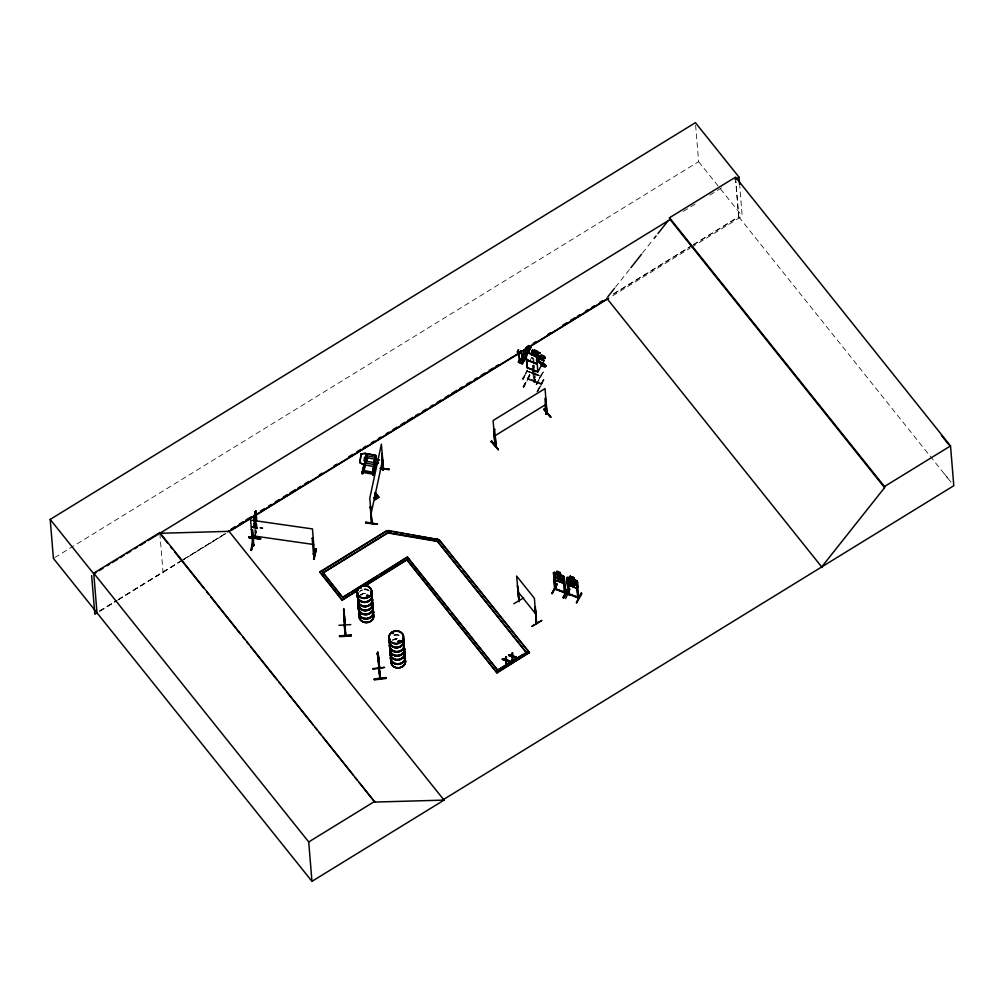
<?xml version="1.0" encoding="UTF-8"?>
<svg xmlns="http://www.w3.org/2000/svg" width="1004" height="1004" viewBox="0 0 1004 1004"><rect width="100%" height="100%" fill="white"/><g stroke="black" fill="none" stroke-linecap="round" stroke-linejoin="round"><path stroke-width="0.75" stroke-dasharray="5 3.75" d="M255.543 523.586L255.192 527.15L255.443 522.695M257.099 528.719L256.447 528.731L256.723 527.163M256.409 528.054L257.049 528.154M254.338 524.778L254.376 523.009L254.765 529.924M255.204 524.916L255.618 522.846M255.957 523.348L254.865 526.585L254.577 522.996M255.003 530.777L256.585 522.971L255.129 530.802L254.665 529.786M255.782 520.762L254.464 527.012L254.213 526.146M255.418 523.134L254.589 527.037L254.1 526.008M254.803 536.324L256.698 527.263M254.84 536.726L256.773 527.727M255.493 535.069L256.497 528.443M255.242 536.789L257.187 527.928M256.66 527.928L256.359 523.159M257.037 528.706L256.447 522.569M529.736 361.227L531.769 357.336M523.109 379.336L527.602 370.576L523.109 379.336L522.482 378.784L527.175 370.037M522.519 379.11L527.238 370.351M523.172 386.691L529.836 374.153L530.426 374.392L523.749 387.218L523.134 386.666L523.749 387.218M523.159 386.979L529.836 374.153M523.712 387.18L530.426 374.392M535.032 372.597L533.977 374.555L532.948 374.141M533.588 382.022L534.555 379.098L535.672 380.478L534.63 382.424L533.588 382.022L534.643 380.077L534.191 374.166M534.956 373.011L535.571 380.516L534.592 382.336L533.701 381.984L534.68 380.165L535.672 380.478M534.555 381.457L535.596 379.499M536.738 384.645L543.415 371.819L542.825 371.593L536.149 384.419L536.738 384.645L536.123 384.093L543.415 371.819M536.814 391.999L543.478 379.462L544.068 379.7L538.018 391.234M537.504 391.033L543.515 379.499M537.993 390.958L544.068 379.7M615.427 287.194L629.935 268.896M642.51 253.046L653.152 239.63M256.949 528.317L256.773 523.209M99.81 611.147L117.129 600.455M118.459 599.626L182.427 560.144M183.757 559.316L226.389 532.998M691.994 245.516L612.051 294.875L692.12 245.654M693.337 244.687L738.63 216.726L735.706 181.159M54.743 557.584L698.621 161.644L695.546 124.22M683.347 211.38L696.6 203.235M709.853 195.077L723.106 186.932M693.45 244.838L738.818 216.939L735.543 177.143M99.609 610.947L116.778 600.392M118.108 599.576L181.511 560.583M182.828 559.78L229.063 531.342M99.634 611.273L116.803 600.718M118.133 599.903L179.051 562.441M180.394 561.612L225.762 533.714M612.766 295.741L690.162 248.139M691.505 247.323L742.207 216.136L739.772 186.506M251.289 526.347L262.885 528.029L251.176 526.937M251.151 526.611L262.797 528.405L251.188 526.774M534.856 373.388L540.679 375.973L534.881 373.714M529.083 371.467L533.425 373.149M533.124 373.35L527.351 371.417M534.567 373.915L540.39 376.5L534.592 374.241M527.313 371.405L533.149 373.676M533.049 374.115L533.94 374.454M534.68 380.165L535.571 380.516M527.966 379.286L541.043 384.369L528.004 379.299M256.522 528.706L256.171 524.075M698.621 161.644L742.207 216.136M738.818 216.939L950.863 482.046M944.538 473.963L951.026 482.184M254.79 529.798L255.129 530.802M533.814 359.143L534.178 363.636M534.304 365.142L534.555 368.129M532.798 357.298L533.287 363.297M533.413 364.791L533.902 370.79M533.199 365.456L533.45 368.455M533.852 373.337L534.63 382.424M532.308 365.117L532.559 368.117M533.086 374.492L533.701 381.984M254.062 522.858L255.091 535.333M253.899 523.461L254.25 528.443M253.661 522.795L254.175 529.033M253.472 523.712L253.849 528.393M159.837 533.3L163.037 572.28M533.325 358.553A2.297 0.991 28.2 0 1 531.743 357.838M364.176 589.059A7.354 6.375 -4.7 0 1 367.903 589.599M360.9 594.707A7.467 6.476 -4.7 0 1 366.485 593.565M359.507 595.661A7.367 6.388 -4.7 0 1 366.447 593.402M359.219 592.096A7.354 6.375 -4.7 0 1 362.356 590.164M364.226 589.787A7.354 6.375 -4.7 0 1 369.572 591.193M360.561 590.616A7.467 6.476 -4.7 0 1 362.293 589.825M364.201 589.436A7.467 6.476 -4.7 0 1 369.623 590.867M360.913 594.92A7.467 6.476 -4.7 0 1 362.645 594.117M364.188 589.21A7.467 6.476 -4.7 0 1 367.979 589.75M360.988 595.246A7.367 6.388 -4.7 0 1 362.708 594.456M392.715 639.887A7.367 6.388 -4.7 0 1 398.224 638.77M394.133 635.519A7.367 6.388 -4.7 0 1 401.362 636.549M394.07 635.193A7.467 6.476 -4.7 0 1 401.412 636.235M392.689 640.288A7.467 6.476 -4.7 0 1 396.329 639.109M392.677 640.075A7.467 6.476 -4.7 0 1 396.316 638.883M394.057 634.967A7.467 6.476 -4.7 0 1 397.91 634.628A7.354 6.375 -4.7 0 0 395.952 634.428M394.484 639.824A7.367 6.388 -4.7 0 1 396.367 639.448M541.294 383.528L528.255 378.445L541.294 383.528"/><path stroke-width="1.5" d="M379.161 669.43L377.316 653.002L378.997 664.046L378.533 658.135M377.717 652.274L379.951 678.641L379.75 676.947M379.7 677.738L380.353 677.662M255.317 521.591L255.844 516.407M255.669 517.512L255.041 517.75M256.233 519.244L256.221 516.169M365.807 522.168L377.441 524.063L365.72 522.984L365.807 522.143M248.879 537.617L248.979 536.726L260.601 538.709L248.879 537.604L260.475 539.223M248.979 537.09L260.563 538.809M248.967 536.826L260.563 538.408M383.478 469.106L382.838 470.173L383.026 468.479M382.813 469.495L383.365 469.47M524.841 352.818L525.029 352.153M526.573 352.542L526.385 353.22M254.677 536.914L255.192 536.211L254.953 537.341M255.531 521.603L255.957 517.01L256.321 521.591M360.361 587.905L361.289 587.34M360.449 587.967L361.365 587.754M366.498 596.414L366.774 595.422M366.874 596.138L367.326 595.297M368.117 596.464L368.23 595.472M368.581 595.673L368.23 596.878M392.652 632.708L392.25 633.549M392.426 633.185L393.091 633.26M393.392 633.022L392.74 632.645L392.978 633.26M398.814 640.853L399.579 641.82M254.677 522.155L255.505 518.415M254.527 521.703L254.087 518.779L255.28 513.232L255.016 517.537M495.888 444.107L494.846 445.349L496.014 444.508M495.323 445.563L496.164 444.973L495.612 444.157M547.105 413.698L546.151 413.711M546.063 413.799C548.899 412.807 544.745 412.443 546.364 414.175M496.152 445.073L494.545 429.147L493.667 429.699L495.085 445.638L493.127 420.513L545.046 388.586L547.029 413.234M345.2 625.956L344.56 625.894M345.263 626.421C342.891 622.091 346.33 632.796 345.188 635.657L343.857 619.142L344.41 620.698M345.025 634.842L345.501 634.039L345.665 635.708L343.82 610.018M345.037 635.093L345.087 634.842M532.597 352.655L532.522 350.032L531.43 352.73L532.17 353.019L532.522 350.032L534.969 350.973M375.007 492.977L377.491 496.039L377.291 497.858L374.354 498.335L374.718 495.863M532.17 353.019L532.559 350.434L539.788 352.856L537.341 351.902L535.044 356.194L535.697 353.383L533.325 352.467L532.559 353.897M361.202 453.808L359.808 462.643L363.373 464.614L373.488 466.483L375.019 465.404L376.387 456.657L375.22 455.214L365.13 453.344L361.176 453.821L359.834 462.631L363.41 464.488M377.604 460.321L377.253 462.568L378.508 462.806M363.423 471.064L366.083 454.435L366.786 454.574L364.126 471.19L363.423 471.064L364.126 471.19M372.597 472.758L375.258 456.142L375.973 456.268L373.312 472.897M372.685 472.683L375.258 456.142L375.973 456.268M520.549 362.017L520.812 361.377M520.624 361.867L521.089 360.875M254.89 519.181L255.468 515.516L254.803 518.842M256.233 514.776L254.865 520.699L254.84 518.541M254.916 521.34L255.543 518.24M518.666 601.183L519.319 600.794M519.332 601.321L518.993 600.907M536.613 622.756L535.195 607.182L536.487 623.396L535.195 607.182M536.073 623.095L536.4 622.166M252.38 530.062L251.402 529.56L252.38 530.062L253.635 545.737L252.456 529.71M252.983 540.127L250.837 550.292L251.477 550.38L253.485 540.152M251.389 550.292L253.523 539.926M313.298 554.233C316.498 553.003 310.889 553.468 314.516 554.396L312.457 528.92L250.623 520.085L252.707 545.624C253.083 543.578 251.615 545.975 253.51 545.737M253.523 545.687L253.811 544.745L252.519 544.57M312.181 538.244L313.235 538.395L312.181 538.244L313.499 554.308L314.44 553.367M314.189 559.328L313.549 559.241L315.645 548.786L313.712 559.228L316.298 549.188L314.139 559.278M365.72 523.034L377.441 524.063L365.795 522.569M372.145 522.394L371.43 523.235L370.363 506.631L372.145 522.394L371.844 523.297L369.798 498.122L381.394 444.144L383.49 469.244M370.765 506.681L370.175 507.535M382.173 453.62L382.825 470.035M371.894 522.519C371.869 522.055 371.58 521.816 371.43 523.235L371.643 522.218M382.863 470.073L383.453 469.207M383.34 470.023L383.44 468.755M380.265 468.667L389.188 469.295M256.76 520.034L255.794 511.011L253.661 520.988L255.003 511.764L255.141 513.847L255.543 512.831M254.89 512.806L254.363 521.641M254.514 515.441L255.92 511.036M256.058 517.888L255.468 512.241L256.171 520.147M255.48 518.077L254.815 521.176L255.192 514.487L255.832 521.816M255.581 522.306L256.258 519.231M255.254 536.927C254.263 535.17 254.74 538.972 254.476 537.052M254.815 536.826L254.589 537.629M255.104 537.705L254.84 536.726M371.078 513.709L382.675 459.732M388.36 530.539L387.908 532.986L388.36 530.539L437.92 539.524L437.43 541.482L387.908 532.986L322.999 572.895L387.858 532.496L437.393 540.993L439.325 539.838L529.434 652.487L497.018 672.931L406.884 559.793L497.018 672.931M437.43 541.005L526.284 652.512L437.468 541.495L437.882 539.035M365.117 463.785L363.322 470.437L373.199 472.282L375.672 463.133L376.588 463.308L373.651 475.419L372.823 475.268L373.011 473.311L363.046 471.453L362.77 473.712L361.854 473.537L364.138 463.861M361.854 473.537L364.214 464.814M362.77 473.712L363.046 471.453M364.113 468.73L365.205 464.739M372.823 475.268L373.011 473.311M373.651 475.419L376.588 463.308M389.088 469.734L380.34 468.353M524.904 352.329L525.142 353.333M371.455 521.741L372.095 521.678M366.849 595.585L366.761 595.949M368.255 595.974L367.627 596.564M368.317 595.623L367.414 596.564M368.619 596.15L367.665 597.054L366.573 596.326M393.304 633.361L392.2 633.21M398.237 641.28L399.077 640.59M398.4 640.991L398.613 642.209M398.889 641.719L398.626 640.954M255.48 517.6L255.869 516.571M491.069 441.672L498.335 449.641L491.558 441.045L498.335 449.641M491.521 441.358L498.26 449.604M374.969 493.265L375.584 493.014M537.767 361.139L541.043 364.176A2.623 1.142 28.2 0 0 543.679 366.598A2.623 1.142 28.2 0 0 545.687 365.807A2.623 1.142 28.2 0 0 542.348 363.674L536.5 359.407M382.963 469.257L382.009 456.569M383.264 469.533L383.239 470.236M553.706 573.359L554.509 574.05L555.902 589.687L555.952 588.658L554.936 588.382M556.605 584.127L557.207 584.353L551.773 593.577L556.655 584.102M557.182 584.027L552.3 593.69M563.269 576.898L564.248 577.25L563.106 577.225L564.273 592.774M568.264 593.414L569.343 593.753L569.23 594.707L568.201 594.443L566.833 577.576L570.423 578.317L570.272 576.384M567.9 577.3L566.771 577.676M573.61 577.727L570.096 576.384L573.673 577.576L573.836 579.496M570.31 578.216L570.146 576.271M564.712 592.435L565.516 592.197L565.465 593.213L564.248 577.25M569.23 594.707L568.515 584.981L567.373 582.747L568.44 585.131L576.735 588.193L577.764 586.825M563.144 597.782L567.963 588.018L563.106 597.455L563.733 597.995L568.553 588.507L563.733 597.982M573.623 577.689L570.146 576.296M565.603 598.497L569.971 589.135M577.35 581.642L576.12 580.35L567.837 577.413L577.338 581.667L573.711 579.559M569.343 593.816L569.067 594.694L567.837 579.07L566.858 578.718L568 578.743M577.425 581.479L577.651 586.738M568.59 585.006L576.71 588.269M578.781 597.254C576.371 596.953 579.81 597.167 578.793 598.246L577.3 581.467L576.02 580.5M576.848 585.043L577.714 597.844L578.68 598.208L568.176 593.828M581.266 593.025L581.893 593.577L576.459 602.802L581.341 593.088M581.379 593.339L576.459 602.802M554.911 589.373L553.518 572.518L554.71 589.298M556.392 573.083L563.658 582.835M556.931 573.259L556.956 571.339M563.395 583.211L555.124 580.111L563.407 583.186L564.512 581.63M560.508 574.476L560.345 572.556L556.831 571.238L557.057 573.372L555.35 573.347L555.639 576.923L557.534 579.12L560.809 580.362L562.453 579.484L562.152 575.907L560.345 574.602L560.182 572.682M564.085 576.484L565.352 593.176L554.66 588.67M568.176 584.654L574.301 579.835M570.711 582.671L570.423 579.044L573.723 580.262L574.012 583.876L570.724 582.646L574.012 583.839M573.698 580.325L570.423 579.057M521.49 353.006L521.591 354.726A2.623 1.142 28 0 1 522.256 356.96L522.18 361.779L519.796 360.863L518.892 355.667A2.623 1.142 28 0 1 519.219 353.81L519.482 351.952L521.427 353.132M518.892 355.667L518.968 355.529A2.623 1.142 28 0 1 519.281 353.684M521.591 354.726L521.666 354.588A2.623 1.142 28 0 1 522.318 356.834L522.243 361.653L519.871 360.737L518.968 355.529M518.855 362.406L519.507 359.758L518.917 362.13L521.929 363.285L530.125 347.861M519.758 359.608L518.403 362.243L522.507 363.787L526.661 355.956M521.867 355.717L525.996 347.861M520.034 359.57L518.378 362.218M521.929 355.742L526.949 346.518M527.163 346.744L522.318 355.88L527.251 346.769M519.859 361.214L520.951 361.628L519.859 361.214C519.005 362.595 521.98 363.749 520.951 361.628M521.239 358.616L527.476 346.869M528.342 345.476L519.382 362.532M521.628 358.767L527.941 347.045M520.26 361.942L520.047 361.754M521.967 362.03L529.66 347.698M530.526 346.292L521.565 363.36M526.41 355.792L522.005 363.624L531.216 346.568L527.966 353.333M522.042 363.624L531.216 346.581L528.832 345.665M527.79 353.182L531.003 346.644M536.663 356.056L525.883 352.103L536.663 356.056L537.843 371.932L527.175 367.778L525.883 352.103L525.205 352.128M532.384 352.668L531.342 354.613L532.371 355.014L533.425 353.069L532.384 352.668L532.509 353.772L534.931 354.814M534.58 350.12L533.927 352.931L534.58 350.12L536.952 351.036L537.065 352.417M527.175 367.778L525.858 351.877M536.136 354.927L539.788 352.856L536.299 353.86L536.952 351.036M535.998 356.483L540.528 355.981A2.623 1.142 28.2 0 1 542.926 355.529A2.623 1.142 28.2 0 1 545.197 357.964A2.623 1.142 28.2 0 1 541.997 357.575L537.341 357.411M537.19 357.675L541.721 357.374M541.244 363.774L536.475 360.511M537.843 371.932L527.276 367.577M542.085 363.661L542.486 363.41A2.623 1.142 28.2 0 1 545.825 365.556A2.623 1.142 28.2 0 1 543.817 366.334A2.623 1.142 28.2 0 1 541.181 363.912M544.005 360.574L536.789 357.838L544.005 360.574L538.571 370.727M520.31 361.352L520.712 360.737M572.192 581.241L569.193 578.417L571.59 581.429C567.122 582.245 571.1 584.579 572.368 582.132L575.568 585.119L573.046 581.981C578.58 579.17 570.711 581.103 572.217 581.241M576.647 588.106L577.727 586.587M360.988 587.578L360.649 587.403M392.2 632.997L393.066 632.708M393.079 633.122L392.89 633.474M400.307 641.757L399.153 642.409L398.299 641.468M607.696 296.946L614.461 288.412M630.901 267.679L641.543 254.263M654.119 238.412L656.051 235.965M657.984 233.53L667.66 221.332M821.711 566.934L884.574 487.668L884.486 486.526L669.492 217.755L735.543 177.143L950.524 445.914L953.8 485.71L443.542 799.485L444.044 800.113L311.955 881.336L53.4 558.4L50.2 519.419L695.421 122.664L739.007 177.156L739.647 184.949M344.071 615.314L344.874 624.827L344.322 615.803M519.131 352.253L521.289 352.931M344.134 616.694L344.033 616.079M375.96 459.242L378.495 459.681M366.083 454.435L366.786 454.574M366.711 595.435L368.719 595.962M366.962 595.56L367.916 595.372M398.488 640.803L399.856 640.527M253.61 545.687L252.606 545.511M373.438 466.371L374.906 465.329M554.873 588.909L565.641 592.887M568.201 593.941L569.393 594.381M577.714 596.903L577.927 597.493M578.04 597.455L576.421 582.257L577.564 582.282L576.597 581.918M378.583 668.488L379.939 678.541L379.663 677.173M494.784 429.436L493.667 429.699M546.126 414.263L544.946 398.601L545.586 397.772M491.558 441.045L491.069 441.685M543.729 409.306L544.268 408.967L550.995 417.25L543.729 409.306L550.531 417.476M546.226 414.2L547.105 413.648M97.15 612.791L94.828 614.222L91.64 575.568M513.772 603.768L523.624 597.895M536.4 623.421L534.392 598.296L516.633 576.083L518.942 601.584L518.177 587.227M535.508 607.558L534.868 607.395M531.969 626.471L541.696 620.51M531.819 626.283L541.696 620.522M96.999 612.904L93.736 573.184L159.774 532.572L374.818 802.07L444.044 800.113L443.63 799.422M96.434 572.293L93.786 573.911L50.2 519.419M99.07 570.674L103.035 568.226M107.001 565.792L109.637 564.173M112.285 562.541L117.568 559.291M120.204 557.672L124.17 555.237M126.818 553.606L130.771 551.171M134.737 548.736L137.385 547.117M140.02 545.486L145.304 542.235M147.952 540.616L158.519 534.115M670.095 219.525L159.837 533.3L167.655 543.076M735.028 179.603L739.007 177.156M231.221 529.07L235.237 526.611M239.241 524.138L243.257 521.678M245.93 520.034L251.276 516.746M260.626 510.998L264.629 508.526M268.645 506.066L271.318 504.422M275.322 501.95L279.338 499.49M283.341 497.03L287.345 494.558M290.018 492.914L295.364 489.626M298.037 487.982L300.711 486.338M304.727 483.878L308.73 481.418M319.423 474.842L322.096 473.198M334.119 465.793L336.792 464.162M348.815 456.757L352.831 454.297M356.834 451.825L360.85 449.365M363.523 447.721L366.196 446.077M371.53 442.789L374.203 441.145M378.219 438.685L380.892 437.041M386.239 433.753L388.912 432.109M392.915 429.649L396.931 427.177M400.935 424.717L404.938 422.245M407.611 420.601L412.958 417.313M415.631 415.669L418.304 414.024M422.32 411.565L426.323 409.105M430.327 406.633L433 404.988M437.016 402.529L441.02 400.056M445.036 397.597L449.039 395.137M451.712 393.493L457.058 390.205M459.732 388.561L462.405 386.916M466.408 384.444L470.424 381.984M474.428 379.512L477.101 377.88M481.117 375.408L485.12 372.948M489.124 370.476L493.14 368.016M495.813 366.372L498.486 364.728M533.224 343.355L535.898 341.724M547.92 334.319L550.594 332.675M562.629 325.283L566.632 322.824M570.648 320.351L574.652 317.892M577.325 316.247L579.998 314.603M585.345 311.315L588.018 309.671M592.021 307.211L594.694 305.567M600.041 302.279L602.714 300.635M607.232 298.803L229.063 531.342L159.837 533.3L159.774 532.572M231.096 530.438L519.344 353.182M523.348 350.722L608.763 298.201M374.768 500.042L379.248 497.281L376.123 493.692M494.407 436.1L546.327 404.173M358.478 590.063L342.025 600.191L319.774 571.941L386.565 530.878L387.858 532.496M319.812 572.431L321.669 570.787L343.908 599.024M323.037 570.46L386.565 530.878M451.75 612.804L497.62 670.145L407.473 557.007L342.615 597.405M343.945 596.589L349.241 593.339M351.889 591.707L377.052 576.233M379.7 574.602L407.473 557.007M342.025 600.191L358.441 589.586M365.067 585.508L408.766 558.626L366.422 585.181M437.468 541.495L439.325 539.838M502.351 659.063L503.142 658.586L505.778 659.879L503.167 658.9C499.239 659.176 511.776 661.925 502.376 659.39M505.614 657.055C507.359 656.139 504.071 658.147 505.778 659.879M508.677 655.173L509.455 654.696L512.09 655.989L509.48 655.022C505.552 655.286 518.089 658.047 508.702 655.499M511.927 653.177C513.671 652.249 510.383 654.257 512.09 655.989M509.091 661.485L509.881 660.996L509.116 661.799L506.43 660.494L509.116 661.799M515.403 657.595L516.194 657.118L515.441 657.921L512.743 656.603L515.441 657.921M506.593 663.355L505.853 663.82L506.593 663.355L506.43 660.494M512.906 659.477L512.165 659.929L512.906 659.477L512.743 656.603M522.984 654.545L495.725 671.312L528.179 651.358M496.98 672.442L529.434 652.487M884.486 486.526L950.524 445.914M311.955 881.336L308.717 841.954L374.768 801.343M573.56 577.601L573.66 579.659L575.48 580.914L575.769 584.541L574.137 585.382L570.849 584.165L568.954 581.969L568.653 578.392L570.372 578.404L568.666 578.404M575.769 584.541L574.137 585.42L570.849 584.177L568.967 581.981M535.772 354.788L539.788 352.856M535.785 354.989L539.826 353.257L536.801 353.446M534.191 353.897L535.283 353.533M553.455 572.644L554.647 572.33M525.996 353.345L525.33 353.333M367.928 596.865L366.698 596.539M399.605 641.895L398.688 641.782M378.47 658.473L377.316 653.002M521.942 363.586L521.929 363.285M495.097 445.098L496.127 444.559M377.843 652.148L379.085 661.661M378.445 657.658L378.32 655.486M378.345 659.866L378.157 656.804L379.525 667.685L377.968 652.387L378.42 656.076M378.759 659.929L378.571 657.595M378.935 661.975L379.06 662.891M379.374 666.819L379.073 661.573M372.848 668.614L384.607 667.384L372.923 669.179M379.901 678.076L380.353 678.591L378.621 658.235M374.266 679.005L385.988 677.637L374.266 679.03L374.366 679.896L386.088 678.453L385.988 677.574M361.289 453.933L365.13 453.469M344.008 612.653L343.795 609.491M343.87 610.947L343.406 610.043M344.272 613.883L344.359 616.945M343.995 614.774L344.221 618.815L344.234 617.058M344.322 620.045L343.857 619.142M344.774 623.948L344.748 624.827M338.976 625.291L350.747 624.588M536.136 356.219L540.616 356.182M367.615 596.489L366.862 595.937M316.298 549.201L315.62 548.786M252.468 544.984L253.698 545.26M251.904 535.684L313.737 544.507M254.803 536.324L255.317 536.864M388.397 531.028L391.397 531.543M394.396 532.057L397.408 532.572M400.408 533.086L403.407 533.601M406.407 534.115L409.406 534.63M412.406 535.145L437.92 539.524M365.105 453.482L375.132 455.352M379.612 460.02L375.822 459.343L374.856 457.234L367.828 455.929L364.527 457.247L363.975 460.748L366.698 463.195L373.726 464.501L375.27 462.844L377.918 463.446M375.76 464.086L376.676 464.262M363.122 472.407L373.099 474.264M372.748 474.315L373.563 474.465M361.779 472.583L362.695 472.746M375.785 495.01L377.491 496.039M253.573 544.657L253.811 544.745M516.194 657.118L512.793 655.876L516.219 657.444M509.881 660.996L506.48 659.754L509.906 661.322M570.824 577.024L572.995 578.48L570.824 577.024L572.945 577.84M570.887 577.664L572.995 578.442M556.04 588.946L564.411 592.046M569.356 593.979L577.727 597.066M570.222 576.509L573.497 577.739M557.107 573.259L554.522 572.38L564.035 576.585L560.395 574.501M526.723 346.794L530.3 348.3L526.736 346.932M527.037 354.286L523.473 352.919L527.05 354.425M518.591 361.478L518.917 362.13M533.814 351.551L536.186 352.479M532.434 352.793L533.5 354.086L532.471 353.672M531.455 354.625L532.333 354.964M526.523 359.896L537.303 363.937M546.979 413.297L545.712 399.278M399.692 640.615L400.433 641.079M578.756 597.782L568.314 593.979L566.959 577.639M541.583 357.637L541.859 357.838A2.623 1.142 28.2 0 0 545.059 358.227A2.623 1.142 28.2 0 0 542.787 355.792A2.623 1.142 28.2 0 0 540.378 356.244L540.466 356.433M573.66 579.659L575.468 580.965M536.638 359.143L542.223 363.398M373.676 497.62L374.354 498.335M517.411 585.558L519.03 601.572M375.157 455.327L376.224 456.707M884.574 487.668L669.593 218.897L669.492 217.755M606.717 298.163L822.213 567.561M517.913 591.682L535.672 613.883M439.363 540.328L460.836 567.172M462.794 569.607L529.472 652.976M407.511 557.496L449.805 610.357M322.673 572.481L341.987 596.614M319.774 571.941L341.975 599.702M228.548 530.714L444.044 800.113M170.58 546.741L172.537 549.188M174.495 551.635L203.812 588.281M206.736 591.946L208.694 594.393M210.652 596.828L239.969 633.486M242.893 637.151L244.85 639.586M246.808 642.033L248.766 644.48M250.711 646.915L277.104 679.909M279.049 682.343L281.007 684.791M282.965 687.238L284.923 689.673M286.868 692.12L313.261 725.101M315.218 727.549L317.164 729.996M319.121 732.443L321.079 734.878M323.024 737.325L353.32 775.201M355.278 777.636L357.236 780.083M359.181 782.53L374.818 802.07M93.736 573.184L308.717 841.954M941.363 435.309L948.767 444.709M375.471 492.901L376.801 495.323M375.609 493.165L377.667 496.967M379.135 668.639L380.34 678.491L379.023 668.074M375.546 493.303L377.291 497.858M344.673 626.458L345.138 624.99L345.602 635.632L345.589 634.089M375.421 493.403L376.45 498.473M344.134 615.239L344.171 615.891M377.981 653.453L378.144 654.482M386.025 677.938L374.316 679.432M344.435 621.137L344.184 616.18M378.27 657.043L378.621 660.243M545.335 405.829L545.9 413.974M555.187 579.961L556.065 589.348M535.697 353.383L535.81 354.763M535.672 354.475L535.898 357.173M533.312 353.144L533.4 354.123M533.45 368.455L533.726 371.844M531.43 352.73L531.643 355.391M532.597 368.493L532.923 372.609M528.769 351.036L525.205 349.806M527.953 352.567L524.389 351.325M522.846 361.565L519.507 359.758M518.604 600.543L518.629 601.258M495.035 435.159L495.825 444.747M382.072 460.485L382.838 470.173M363.322 470.437L363.398 471.403M345.15 626.647L343.845 608.725L344.108 617.071M343.669 609.503L343.845 611.587M343.832 612.804L344.121 614.762M255.794 511.011L256.258 516.972M255.468 515.516L255.618 517.612M254.853 511.914L255.016 513.835M255.242 516.545L255.292 517.185M344.234 614.122L344.447 617.334M343.845 612.089L343.807 611.449M344.021 615.803L343.795 611.122M512.667 652.713L512.818 656.202M512.015 656.403L512.165 659.929M506.355 656.603L506.505 660.08M505.702 660.281L505.853 663.82M343.933 610.545L343.97 611.587M375.245 493.428L375.37 498.649M379.487 666.681L379.399 667.698M533.463 355.692A2.297 0.991 28.2 0 1 533.977 356.006M372.082 598.171A7.367 6.388 -4.7 0 1 365.707 606.805A7.367 6.388 -4.7 0 1 357.913 599.401M372.158 597.895A7.467 6.476 -4.7 0 1 365.694 606.642A7.467 6.476 -4.7 0 1 357.788 599.137M372.321 601.547A7.317 6.35 -4.7 0 1 365.983 610.118A7.317 6.35 -4.7 0 1 358.24 602.776M372.384 601.634A7.379 6.4 -4.7 0 1 365.996 610.281A7.379 6.4 -4.7 0 1 358.19 602.864M372.384 601.823A7.367 6.388 -4.7 0 1 366.008 610.457A7.367 6.388 -4.7 0 1 358.215 603.053M372.208 595.246A7.467 6.476 -4.7 0 1 363.398 602.287A7.467 6.476 -4.7 0 1 358.051 593.213M370.928 592.096A7.467 6.476 -4.7 0 1 371.806 593.59M372.032 597.455A7.367 6.388 -4.7 0 1 365.644 606.077A7.367 6.388 -4.7 0 1 357.851 598.685M372.133 595.497A7.367 6.388 -4.7 0 1 364.389 602.525A7.367 6.388 -4.7 0 1 357.562 595.108M370.865 592.398A7.367 6.388 -4.7 0 1 371.731 593.879M372.145 597.669A7.467 6.476 -4.7 0 1 365.682 606.416A7.467 6.476 -4.7 0 1 357.775 598.924M370.915 591.883A7.467 6.476 -4.7 0 1 365.318 602.124A7.467 6.476 -4.7 0 1 358.026 593M370.802 591.682A7.367 6.388 -4.7 0 1 366.247 601.647A7.367 6.388 -4.7 0 1 357.499 594.381M372.409 601.948A7.379 6.4 -4.7 0 1 365.054 610.62A7.379 6.4 -4.7 0 1 358.804 601.584M373.099 610.445A7.367 6.388 -4.7 0 1 366.711 619.066A7.367 6.388 -4.7 0 1 358.917 611.674M373.174 610.156A7.467 6.476 -4.7 0 1 366.698 618.903A7.467 6.476 -4.7 0 1 358.804 611.411M373.388 614.034A7.367 6.388 -4.7 0 1 366.046 622.681A7.367 6.388 -4.7 0 1 359.821 613.657M359.244 615.038A7.317 6.35 -4.7 0 0 366.987 622.392A7.317 6.35 -4.7 0 0 373.325 613.808A7.379 6.4 -4.7 0 1 366.033 622.568A7.379 6.4 -4.7 0 1 359.796 613.532M372.371 602.187A7.317 6.35 -4.7 0 1 365.079 610.796A7.317 6.35 -4.7 0 1 358.88 601.823M371.932 604.358A7.467 6.476 -4.7 0 1 366.347 614.599A7.467 6.476 -4.7 0 1 359.055 605.487M373.036 609.717A7.367 6.388 -4.7 0 1 366.661 618.351A7.367 6.388 -4.7 0 1 358.867 610.947M371.869 604.672A7.367 6.388 -4.7 0 1 367.313 614.624A7.367 6.388 -4.7 0 1 358.566 607.37M373.149 609.943A7.467 6.476 -4.7 0 1 366.686 618.69A7.467 6.476 -4.7 0 1 358.779 611.185M371.919 604.144A7.467 6.476 -4.7 0 1 366.334 614.385A7.467 6.476 -4.7 0 1 359.03 605.261M371.819 603.944A7.367 6.388 -4.7 0 1 367.251 613.908A7.367 6.388 -4.7 0 1 358.503 606.642M402.993 642.071A7.367 6.388 -4.7 0 1 398.437 652.035A7.367 6.388 -4.7 0 1 389.69 644.781M403.056 641.769A7.467 6.476 -4.7 0 1 397.471 652.01A7.467 6.476 -4.7 0 1 390.179 642.886M404.16 647.153A7.367 6.388 -4.7 0 1 397.785 655.788A7.367 6.388 -4.7 0 1 389.991 648.383M403.583 638.958A7.467 6.476 -4.7 0 1 397.12 647.706A7.467 6.476 -4.7 0 1 389.213 640.213M402.943 641.355A7.367 6.388 -4.7 0 1 398.375 651.32A7.367 6.388 -4.7 0 1 389.627 644.053M403.508 639.247A7.367 6.388 -4.7 0 1 396.166 647.894A7.367 6.388 -4.7 0 1 389.941 638.87M403.043 641.556A7.467 6.476 -4.7 0 1 397.458 651.784A7.467 6.476 -4.7 0 1 390.154 642.673M403.57 638.745A7.467 6.476 -4.7 0 1 397.107 647.492A7.467 6.476 -4.7 0 1 389.201 639.987M403.457 638.519A7.367 6.388 -4.7 0 1 397.069 647.153A7.367 6.388 -4.7 0 1 389.276 639.749M405.265 657.432A7.367 6.388 -4.7 0 1 397.534 664.46A7.367 6.388 -4.7 0 1 390.707 657.043M404.01 654.332A7.367 6.388 -4.7 0 1 404.876 655.813M404.072 654.031A7.467 6.476 -4.7 0 1 398.488 664.271A7.467 6.476 -4.7 0 1 391.183 655.148M405.164 659.415A7.367 6.388 -4.7 0 1 398.789 668.036A7.367 6.388 -4.7 0 1 390.995 660.645M405.101 659.176A7.317 6.35 -4.7 0 1 398.764 667.76A7.317 6.35 -4.7 0 1 391.02 660.406M404.148 647.555A7.317 6.35 -4.7 0 1 397.81 656.127A7.317 6.35 -4.7 0 1 390.067 648.785M405.164 659.264A7.379 6.4 -4.7 0 1 398.776 667.911A7.379 6.4 -4.7 0 1 390.97 660.494M404.185 647.329A7.379 6.4 -4.7 0 1 397.797 655.976A7.379 6.4 -4.7 0 1 389.991 648.559M404.599 651.219A7.467 6.476 -4.7 0 1 398.124 659.967A7.467 6.476 -4.7 0 1 390.23 652.474M403.947 653.617A7.367 6.388 -4.7 0 1 399.391 663.581A7.367 6.388 -4.7 0 1 390.644 656.315M404.524 651.508A7.367 6.388 -4.7 0 1 398.136 660.13A7.367 6.388 -4.7 0 1 390.343 652.738M404.047 653.817A7.467 6.476 -4.7 0 1 398.462 664.058A7.467 6.476 -4.7 0 1 391.171 654.934M404.574 651.006A7.467 6.476 -4.7 0 1 398.111 659.754A7.467 6.476 -4.7 0 1 390.205 652.249M404.461 650.78A7.367 6.388 -4.7 0 1 398.086 659.415A7.367 6.388 -4.7 0 1 390.292 652.01M517.324 352.027L518.541 349.743L517.324 352.027M519.696 352.944L520.838 350.609L519.696 352.944M378.445 668.036L378.721 669.505L378.445 668.036M367.539 457.799L366.987 461.313L374.015 462.618L374.567 459.104L367.539 457.799M535.596 350.647L536.462 351.111L535.634 350.609M567.247 582.722L568.44 585.169L567.26 582.722M553.944 577.664L555.124 580.111L553.944 577.664M557.107 573.999L557.396 577.589L560.684 578.819L560.395 575.242L557.107 573.999M526.636 359.708L537.203 364.138L526.636 359.708M351.274 635.181L339.49 635.796L339.54 636.661L351.325 635.984L351.274 635.181M351.3 635.406L339.515 636.197L351.287 635.394M389.188 469.295L380.491 468.102L389.188 469.307M559.617 572.782L557.509 571.991L559.68 573.422L559.617 572.782M529.673 349.317L526.109 347.949L529.673 349.317M359.645 596.752A7.367 6.388 -4.7 0 0 371.668 592.837A7.367 6.388 -4.7 0 0 361.992 585.821A7.379 6.4 -4.7 0 0 359.633 596.778A7.379 6.4 -4.7 0 0 371.681 592.849A7.379 6.4 -4.7 0 0 361.992 585.821A7.367 6.388 -4.7 0 0 359.645 596.752M359.708 597.091A7.317 6.35 -4.7 0 0 371.656 593.201A7.317 6.35 -4.7 0 0 362.042 586.223A7.317 6.35 -4.7 0 0 359.708 597.091M391.422 642.121A7.367 6.388 -4.7 0 0 403.445 638.205A7.367 6.388 -4.7 0 0 393.769 631.19A7.367 6.388 -4.7 0 0 391.422 642.121M397.76 655.499A7.317 6.35 -4.7 0 0 404.097 646.915A7.379 6.4 -4.7 0 1 397.772 655.65A7.379 6.4 -4.7 0 1 389.966 648.233A7.317 6.35 -4.7 0 0 397.76 655.499M391.485 642.46A7.317 6.35 -4.7 0 0 403.432 638.569A7.317 6.35 -4.7 0 0 393.819 631.591A7.317 6.35 -4.7 0 0 391.485 642.46M391.422 642.284A7.379 6.4 -4.7 0 0 403.47 638.356A7.379 6.4 -4.7 0 0 393.781 631.328A7.379 6.4 -4.7 0 0 391.422 642.284"/></g></svg>
